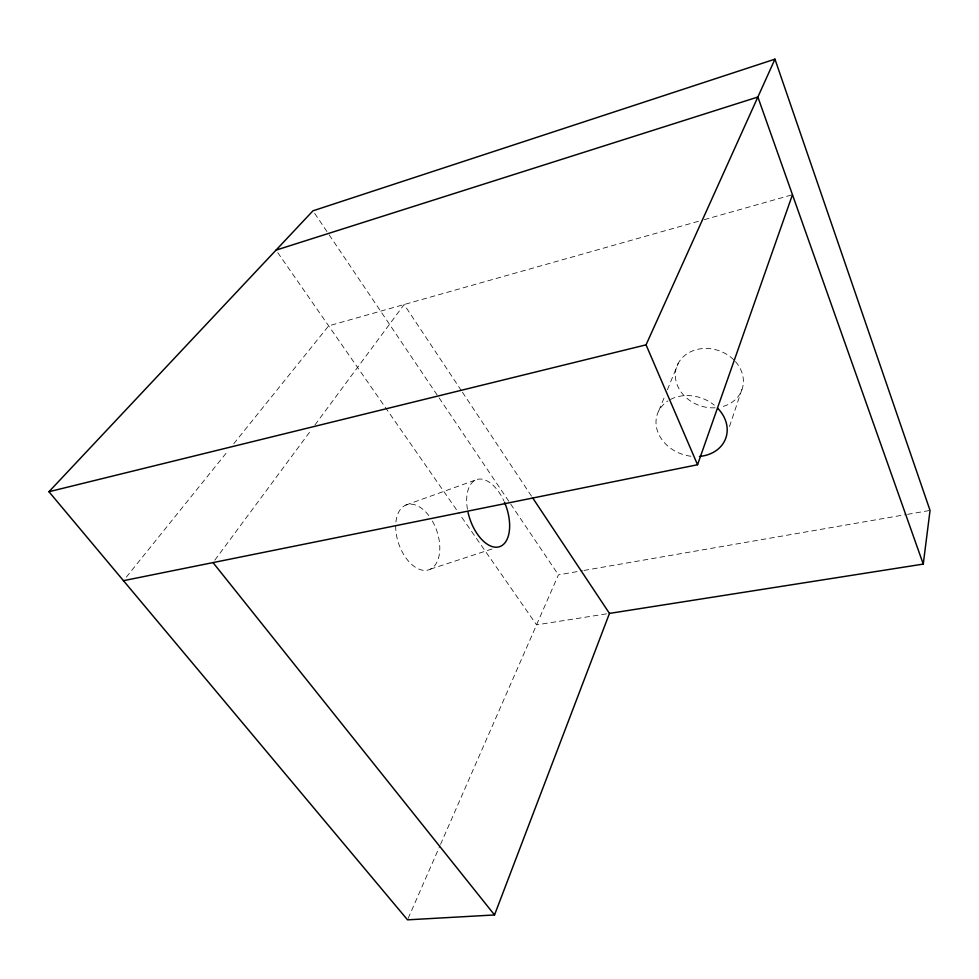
<?xml version="1.0" encoding="UTF-8"?>
<svg xmlns="http://www.w3.org/2000/svg" width="979" height="979" viewBox="0 0 979 979"><rect width="100%" height="100%" fill="white"/><g stroke="black" fill="none" stroke-linecap="round" stroke-linejoin="round"><path stroke-width="0.73" stroke-dasharray="4.89 3.67" d="M729.502 426.575L742.816 386.619M658.891 410.58L665.145 395.308M667.409 389.764L678.202 363.38M408.145 918.437L439.938 845.746M440.55 844.351L558.422 574.857L582.493 570.684M214.854 560.135L311.31 429.867M314.944 424.959L404.119 304.53L461.586 390.964M126.328 577.108L227.972 450.891M233.736 443.744L328.663 325.86L702.738 220.091M405.832 505.054L475.953 479.869M430.405 569.142L492.425 548.864M704.207 219.675L792.464 194.723M583.998 570.427L905.979 514.599M907.484 514.342L930.05 510.426M606.49 613.87L536.553 624.859L460.008 514.77M277.73 252.619L459.139 513.522M314.663 213.349L328.308 233.565M329.152 234.838L438.249 396.63M439.106 397.89L509.839 502.814M510.695 504.075L558.422 574.857M462.431 392.236L531.719 496.463M690.954 456.251A36.272 29.713 19.4 0 1 658.194 432.975A36.272 29.713 19.4 0 1 667.972 400.9M670.395 399.481A36.272 29.713 19.4 0 1 714.254 405.135M735.462 361.594A34.571 29.089 18.8 0 1 720.838 407.019M715.159 407.79A34.571 29.089 18.8 0 1 677.125 365.656A34.571 29.089 18.8 0 1 734.458 360.517M467.448 509.325A35.44 19.176 71 0 1 477.642 479.318A35.44 19.176 71 0 1 503.842 500.807M432.375 521.012A34.363 20.118 71 0 1 425.327 570.414A34.363 20.118 71 0 1 395.908 522.052A34.363 20.118 71 0 1 430.919 518.613"/><path stroke-width="1.47" d="M609.464 613.405L923.258 564.088L930.05 510.426L774.952 59.156L312.962 210.815L48.95 491.727L407.533 919.844L494.53 914.949L609.464 613.405L532.564 497.736M123.452 580.682L697.55 464.744L792.464 194.723M697.55 464.744L646.054 344.841L774.952 59.156M276.005 250.134L757.868 97.019L923.258 564.088M48.95 491.727L646.054 344.841M213.03 562.595L494.53 914.949M717.693 408.255A36.272 29.713 19.4 0 1 725.61 438.641A36.272 29.713 19.4 0 1 699.422 456.422M504.454 502.178A35.44 19.176 71 0 1 499.082 546.833A35.44 19.176 71 0 1 468.035 512.347"/></g></svg>
